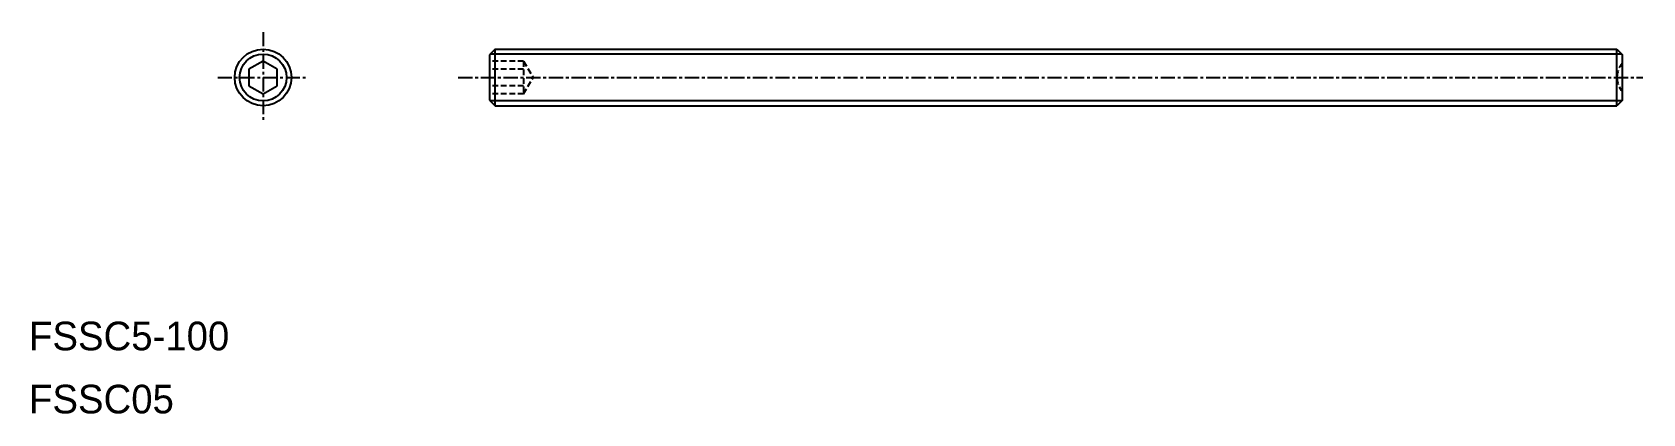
# Model space of a CAD drawing. Extents: x 6 to 148, y 18 to 52.
import ezdxf

# ---------------------------------------------------------------- set-up
doc = ezdxf.new("R2010")
doc.units = 0
doc.linetypes.add('CENTER', pattern=[2, 1.25, -0.25, 0.25, -0.25])
doc.linetypes.add('DASHED', pattern=[0.75, 0.5, -0.25])
doc.layers.get('0').update_dxf_attribs({"linetype": 'CONTINUOUS'})
doc.layers.add('CENTER', color=1, linetype='CENTER')

msp = doc.modelspace()

# ---------------------------------------------------------------- linework, layer by layer
at = {"color": 7, "linetype": 'CONTINUOUS'}
for p, q in [((46.95, 50.1), (46.45, 49.6)), ((46.95, 45.1), (46.95, 50.1)), ((46.95, 50.1), (145.95, 50.1)), ((145.95, 45.1), (145.95, 50.1)), ((145.95, 50.1), (146.45, 49.6)), ((26.45, 49.04), (25.2, 48.32)), ((27.7, 48.32), (26.45, 49.04)), ((46.45, 49.6), (46.45, 45.6)), ((146.45, 45.6), (146.45, 49.6)), ((25.2, 48.32), (25.2, 46.87)), ((27.7, 46.87), (27.7, 48.32)), ((25.2, 46.87), (26.45, 46.15)), ((26.45, 46.15), (27.7, 46.87)), ((46.45, 45.6), (46.95, 45.1)), ((146.45, 45.6), (145.95, 45.1)), ((46.95, 45.1), (145.95, 45.1))]:
    msp.add_line(p, q, dxfattribs=at)
at = {"color": 3, "linetype": 'DASHED'}
for p, q in [((49.45, 49.04), (46.45, 49.04)), ((49.45, 49.04), (50.28, 47.6)), ((49.45, 49.04), (49.45, 46.15)), ((49.45, 48.32), (46.45, 48.32)), ((49.45, 46.15), (50.28, 47.6)), ((49.45, 46.87), (46.45, 46.87)), ((49.45, 46.15), (46.45, 46.15))]:
    msp.add_line(p, q, dxfattribs=at)
at = {"color": 3, "linetype": 'CONTINUOUS'}
for p, q in [((146.38, 49.66), (46.52, 49.66)), ((146.38, 45.53), (46.52, 45.53))]:
    msp.add_line(p, q, dxfattribs=at)
at = {"color": 7, "linetype": 'CONTINUOUS'}
msp.add_circle((26.45, 47.6), 2.5, dxfattribs=at)
at = {"color": 3, "linetype": 'CONTINUOUS'}
msp.add_circle((26.45, 47.6), 2.07, dxfattribs=at)
at = {"color": 3, "linetype": 'DASHED'}
msp.add_arc((147.76, 47.6), 1.81, 136.3972, 223.6028, dxfattribs=at)
at = {"layer": 'CENTER', "color": 1, "linetype": 'CENTER'}
for p, q in [((26.45, 51.6), (26.45, 43.6)), ((22.45, 47.6), (30.45, 47.6)), ((43.68, 47.6), (148.23, 47.6))]:
    msp.add_line(p, q, dxfattribs=at)

# ---------------------------------------------------------------- texts
at = {"color": 7, "linetype": 'CONTINUOUS'}
for s, p in [('FSSC5-100', (5.79, 23.51)), ('FSSC05', (5.79, 17.94))]:
    msp.add_text(s, height=2.53, dxfattribs=at).set_placement(p)

doc.saveas('drawing.dxf')
